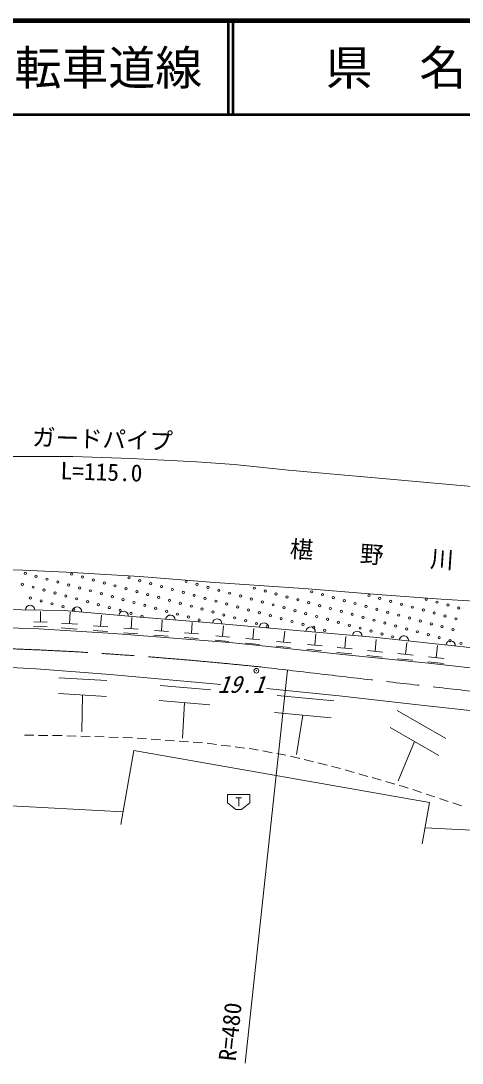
# Model space of a CAD drawing. Units: millimetres, scale not verified. Extents: x 40000 to 680000, y 20000 to 380000.
# Drawn here: x 275644 to 322688, y 268848 to 380000 of the extents above; entities that cross this region are included whole.
import ezdxf
from ezdxf.enums import TextEntityAlignment as Align

# ---------------------------------------------------------------- set-up
doc = ezdxf.new("R2010")
doc.units = ezdxf.units.MM
doc.header["$LTSCALE"] = 1000
doc.header["$PDMODE"] = 32
doc.header["$PDSIZE"] = 500
doc.linetypes.add('CHAIN', pattern=[18.5, 12, -1.5, 3.5, -1.5])
for name, color, linetype, lineweight in [('M-BGD', 7, 'Continuous', 13), ('M-BMK', 2, 'CHAIN', 13), ('M-BMK-SRVR', 3, 'Continuous', 13), ('M-STR-HTXT', 7, 'Continuous', 13), ('M-TTL', 2, 'Continuous', 140), ('M-TTL-LINE', 7, 'Continuous', 50)]:
    doc.layers.add(name, color=color, linetype=linetype, lineweight=lineweight)
doc.layers.add('M-BGD-HTXT', color=7, linetype='Continuous')
doc.layers.add('M-TTL-TXT', color=7, linetype='Continuous')
doc.styles.add('ＭＳ ゴシック', font='')
doc.styles.get('ＭＳ ゴシック').set_extended_font_data('MS Gothic')

msp = doc.modelspace()

# ---------------------------------------------------------------- linework, layer by layer
at = {"layer": 'M-BGD'}
for p, q in [((269524, 321536), (275860, 321422)), ((275860, 321422), (280481, 321210)), ((280481, 321210), (288311, 320741)), ((288311, 320741), (295829, 320129)), ((295829, 320129), (306279, 319427)), ((306279, 319427), (313678, 318837)), ((313678, 318837), (320439, 318335)), ((320439, 318335), (330701, 317669)), ((269427, 317406), (275749, 317193)), ((275749, 317193), (280270, 317122)), ((277730, 315878), (277754, 317003)), ((280270, 317122), (287939, 316428)), ((280840, 315718), (280918, 316945)), ((278450, 315863), (277010, 315893)), ((281695, 315654), (279986, 315783)), ((284143, 315431), (284234, 316622)), ((287391, 315178), (287481, 316357)), ((287939, 316428), (295437, 315832)), ((290622, 314927), (290711, 316093)), ((293835, 314677), (293922, 315831)), ((295437, 315832), (305855, 314925)), ((267597, 315452), (277543, 315174)), ((278440, 315383), (277000, 315413)), ((277543, 315174), (285521, 314673)), ((281661, 315128), (279953, 315257)), ((284867, 314864), (283342, 314981)), ((284906, 315373), (283381, 315489)), ((285521, 314673), (297873, 313705)), ((288108, 314618), (286599, 314733)), ((288146, 315121), (286637, 315236)), ((291369, 314870), (289875, 314984)), ((294573, 314621), (293096, 314734)), ((297146, 314362), (297256, 315491)), ((300383, 314057), (300495, 315211)), ((303655, 313749), (303770, 314927)), ((305855, 314925), (313226, 314259)), ((306972, 313425), (307098, 314638)), ((291331, 314373), (289837, 314486)), ((294536, 314129), (293058, 314241)), ((297828, 313807), (296368, 313949)), ((297876, 314291), (296416, 314433)), ((297873, 313705), (301725, 313326)), ((301080, 313490), (299589, 313635)), ((301129, 313984), (299637, 314130)), ((304417, 313674), (302894, 313823)), ((307754, 313344), (306189, 313507)), ((310174, 313099), (310303, 314329)), ((313226, 314259), (319831, 313550)), ((313402, 312770), (313532, 314017)), ((316654, 312438), (316786, 313703)), ((319831, 313550), (330207, 312445)), ((301725, 313326), (309931, 312424)), ((304368, 313169), (302844, 313318)), ((307700, 312824), (306135, 312987)), ((310913, 312489), (309326, 312654)), ((310968, 313016), (309381, 313181)), ((309931, 312424), (319106, 311502)), ((314207, 312686), (312597, 312854)), ((317471, 312353), (315838, 312523)), ((319932, 312104), (320066, 313386)), ((267431, 311407), (277269, 310883)), ((314151, 312151), (312541, 312319)), ((317414, 311811), (315781, 311981)), ((320702, 311468), (319047, 311640)), ((320760, 312017), (319104, 312190)), ((319106, 311502), (341657, 308983)), ((277269, 310883), (285165, 310297)), ((285165, 310297), (296945, 309210)), ((279677, 309946), (284808, 309638)), ((290490, 309128), (295903, 308665)), ((279653, 308267), (284784, 307958)), ((282219, 308112), (282162, 304194)), ((301820, 308794), (309560, 308014)), ((302961, 308049), (308999, 307478)), ((309560, 308014), (318011, 307058)), ((290395, 307509), (295807, 307047)), ((293101, 307278), (292879, 303502)), ((318011, 307058), (341154, 304549)), ((302675, 306254), (308713, 305683)), ((305694, 305968), (305028, 301780)), ((315759, 306442), (320940, 303464)), ((315017, 304640), (320199, 301662)), ((276034, 303820), (277034, 303810)), ((277534, 303805), (278534, 303795)), ((279034, 303790), (279874, 303782)), ((279874, 303782), (280034, 303777)), ((280534, 303761), (281533, 303730)), ((282033, 303715), (283032, 303684)), ((283532, 303668), (284532, 303637)), ((285032, 303622), (286031, 303591)), ((286531, 303575), (287530, 303544)), ((288030, 303520), (289027, 303447)), ((289526, 303410), (290523, 303336)), ((291022, 303300), (292019, 303226)), ((292517, 303189), (293515, 303116)), ((294013, 303079), (295011, 303005)), ((295509, 302961), (296501, 302834)), ((296997, 302771), (297989, 302645)), ((298485, 302582), (299477, 302455)), ((299973, 302392), (300445, 302332)), ((317608, 303151), (315879, 298947)), ((286303, 294308), (287685, 302175)), ((287685, 302175), (319209, 296637)), ((300445, 302332), (300960, 302235)), ((301451, 302142), (302433, 301956)), ((302925, 301863), (303907, 301677)), ((304398, 301583), (304516, 301561)), ((304516, 301561), (305371, 301350)), ((305856, 301231), (306827, 300991)), ((307312, 300871), (308283, 300632)), ((308769, 300512), (309266, 300389)), ((309266, 300389), (309735, 300255)), ((310216, 300118), (311178, 299844)), ((311659, 299707), (312620, 299433)), ((313101, 299296), (314063, 299022)), ((226336, 298801), (286538, 295645)), ((314544, 298885), (315505, 298610)), ((315986, 298473), (316298, 298385)), ((316298, 298385), (316940, 298172)), ((317414, 298015), (318364, 297702)), ((297667, 296600), (297667, 297488)), ((297667, 297488), (300067, 297488)), ((298556, 297133), (299178, 297133)), ((298867, 296244), (298867, 297133)), ((300067, 297488), (300067, 296600)), ((318839, 297545), (319788, 297231)), ((320263, 297074), (321212, 296760)), ((298556, 295888), (297667, 296600)), ((299178, 295888), (298556, 295888)), ((300067, 296600), (299178, 295888)), ((319209, 296637), (318439, 292254)), ((321687, 296603), (322636, 296289)), ((318738, 293957), (332350, 293243))]:
    msp.add_line(p, q, dxfattribs=at)
for centre in [(276110, 321079), (277269, 320768), (278428, 320457), (279587, 320147), (281057, 320995), (282216, 320685), (283375, 320374), (284534, 320064), (287163, 320602), (288322, 320291), (293269, 320208), (275799, 319920), (276958, 319609), (278117, 319298), (279277, 318988), (280746, 319836), (281905, 319526), (283064, 319215), (284224, 318905), (285693, 319753), (286852, 319442), (288012, 319132), (289481, 319980), (290640, 319670), (291799, 319359), (292959, 319049), (294428, 319897), (295587, 319587), (296746, 319276), (297906, 318965), (300534, 319503), (301693, 319193), (306641, 319110), (276648, 318450), (277807, 318139), (278966, 317829), (280436, 318677), (281595, 318367), (282754, 318056), (285383, 318594), (286542, 318283), (287701, 317973), (289171, 318821), (290330, 318511), (291489, 318200), (292648, 317890), (294118, 318738), (295277, 318428), (296436, 318117), (297595, 317806), (299065, 318655), (300224, 318344), (301383, 318034), (302853, 318882), (304012, 318572), (305171, 318261), (306330, 317950), (307800, 318799), (308959, 318488), (310118, 318178), (311277, 317867), (312747, 318716), (313906, 318405), (315065, 318095), (316224, 317784), (318853, 318322), (320012, 318011), (280125, 317518), (281284, 317207), (283913, 317745), (285072, 317435), (286231, 317124), (287390, 316814), (288860, 317662), (290019, 317352), (291178, 317041), (292337, 316730), (293807, 317579), (294966, 317268), (296125, 316958), (298754, 317496), (299913, 317185), (301072, 316875), (302542, 317723), (303701, 317413), (304860, 317102), (306019, 316791), (307489, 317640), (308648, 317329), (309807, 317019), (310966, 316708), (312436, 317557), (313595, 317246), (314754, 316936), (317383, 317473), (318542, 317163), (319701, 316852), (321171, 317701), (322330, 317390), (288549, 316503), (293496, 316420), (294656, 316109), (297284, 316647), (298444, 316337), (299603, 316026), (300762, 315715), (302231, 316564), (303391, 316253), (304550, 315943), (305709, 315632), (307178, 316481), (308338, 316170), (309497, 315860), (312125, 316398), (313285, 316087), (314444, 315776), (315913, 316625), (317073, 316314), (318232, 316004), (319391, 315693), (320860, 316542), (322020, 316231), (301921, 315405), (306868, 315322), (308027, 315011), (310656, 315549), (311815, 315238), (312974, 314928), (314133, 314617), (315603, 315466), (316762, 315155), (317921, 314845), (319080, 314534), (320550, 315383), (321709, 315072), (315292, 314307), (320239, 314223), (321398, 313913), (322557, 313602)]:
    msp.add_circle(centre, 120, dxfattribs=at)
for centre, start, end in [((276629, 317179), 359.10202, 179.10202), ((281623, 317000), 354.82467, 174.82467), ((286603, 316548), 354.82467, 174.82467), ((291586, 316138), 355.46052, 175.46052), ((296570, 315734), 355.02353, 175.02353), ((301551, 315300), 355.02353, 175.02353), ((306532, 314864), 354.83538, 174.83538), ((311511, 314414), 354.83538, 174.83538), ((316486, 313909), 353.87581, 173.87581), ((321457, 313377), 353.91766, 173.91766)]:
    msp.add_arc(centre, 500, start, end, dxfattribs=at)
msp.add_point((300748, 310695), dxfattribs=at)
at = {"layer": 'M-BMK'}
for centre, radius, start, end in [((255530, -179085), 492491, 86.98754, 89.14108), ((252168, -164759), 478379, 84.11497, 86.4952), ((683350, 3535554), 3247019, 263.24135, 263.67351)]:
    msp.add_arc(centre, radius, start, end, dxfattribs=at)
at = {"layer": 'M-BMK-SRVR'}
msp.add_line((304067, 310763), (299573, 268848), dxfattribs=at)
at = {"layer": 'M-STR-HTXT'}
for p, q in [((272793, 333553), (281197, 333530)), ((281197, 333530), (287380, 333344)), ((287380, 333344), (294395, 332974)), ((294395, 332974), (298378, 332696)), ((298378, 332696), (304189, 332094)), ((304189, 332094), (313798, 331237)), ((313798, 331237), (323708, 330358))]:
    msp.add_line(p, q, dxfattribs=at)
at = {"layer": 'M-TTL'}
msp.add_line((680000, 380000), (40000, 380000), dxfattribs=at)
at = {"layer": 'M-TTL-LINE'}
for p, q in [((297750, 380000), (297750, 370000)), ((298250, 380000), (298250, 370000)), ((40000, 370000), (680000, 370000))]:
    msp.add_line(p, q, dxfattribs=at)

# ---------------------------------------------------------------- texts
at = {"layer": 'M-BGD', "style": 'ＭＳ ゴシック', "oblique": 20}
msp.add_text('19.1', height=1833, dxfattribs=at).set_placement((296596, 307784), align=Align.BOTTOM_LEFT)
at = {"layer": 'M-BGD-HTXT', "style": 'ＭＳ ゴシック'}
msp.add_text('椹\u3000\u3000野\u3000\u3000川', height=1833, rotation=355.985, dxfattribs=at).set_placement((313056, 323107), align=Align.MIDDLE_CENTER)
at = {"layer": 'M-BMK-SRVR', "style": 'ＭＳ ゴシック'}
msp.add_text('R=480', height=1833, rotation=83.88, dxfattribs=at).set_placement((299081, 268949), align=Align.BOTTOM_LEFT)
at = {"layer": 'M-STR-HTXT', "style": 'ＭＳ ゴシック'}
for s, p in [('ガードパイプ', (284303, 333937)), ('L=115.0', (284199, 330438))]:
    msp.add_text(s, height=1833, rotation=358.284, dxfattribs=at).set_placement(p, align=Align.BOTTOM_CENTER)
at = {"layer": 'M-TTL-TXT', "style": 'ＭＳ ゴシック'}
msp.add_text('一般県道\u3000山口秋吉台公園自転車道線', height=3666, dxfattribs=at).set_placement((209969, 375000), align=Align.MIDDLE_LEFT)
msp.add_text('県\u3000名', height=3666, dxfattribs=at).set_placement((315625, 375000), align=Align.MIDDLE_CENTER)

doc.saveas('drawing.dxf')
